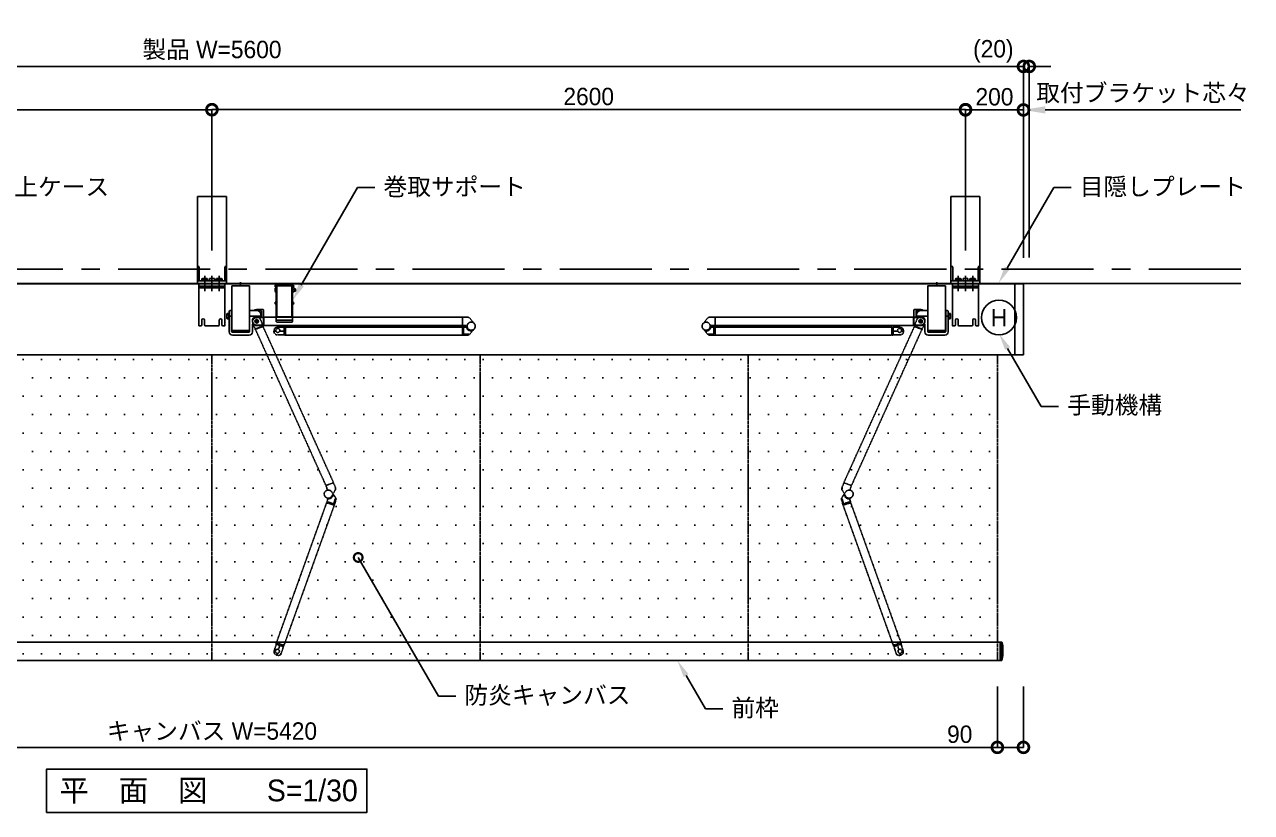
# Model space of a CAD drawing. Header units: millimetres. Extents: x 2183 to 14812, y 264 to 8523.
# Drawn here: x 5563 to 9796, y 5804 to 8523 of the extents above; entities that cross this region are included whole.
import ezdxf
from ezdxf import colors
from ezdxf.entities.mleader import LeaderData, LeaderLine
from ezdxf.enums import TextEntityAlignment as Align
from ezdxf.math import Vec2, Vec3

# ---------------------------------------------------------------- set-up
doc = ezdxf.new("R2010")
doc.units = ezdxf.units.MM
doc.header["$LTSCALE"] = 0.2
for name, pattern in [('CENTER', [50.8, 31.75, -6.35, 6.35, -6.35]), ('HIDDEN', [9.525, 6.35, -3.175]), ('PHANTOM', [63.5, 31.75, -6.35, 6.35, -6.35, 6.35, -6.35])]:
    doc.linetypes.add(name, pattern=pattern)
doc.layers.get('Defpoints').update_dxf_attribs({"color": 9})
for name, color, linetype in [('A_通り芯', 8, 'CENTER'), ('アーム', 4, 'Continuous'), ('キャンバス', 210, 'PHANTOM'), ('寸法1', 2, 'Continuous'), ('引出線', 2, 'Continuous'), ('文字1', 2, 'Continuous'), ('芯', 1, 'CENTER'), ('製品', 4, 'Continuous'), ('躯体', 3, 'Continuous'), ('鋼材', 4, 'Continuous'), ('隠れ線', 5, 'HIDDEN')]:
    doc.layers.add(name, color=color, linetype=linetype)
doc.styles.add('TENPAL（ｺﾞｼｯｸ)', font='MS PGothic.ttf')
doc.dimstyles.new('030-TENPAL', dxfattribs={"dimscale": 30, "dimtxt": 2, "dimasz": 2.5, "dimexe": 0, "dimexo": 3, "dimgap": 0.5, "dimtad": 1, "dimlfac": -1, "dimdsep": 46, "dimtxsty": 'TENPAL（ｺﾞｼｯｸ)', "dimblk1": 'DOTSMALL', "dimblk2": 'DOTSMALL', "dimsah": 1, "dimcen": 3, "dimazin": 2, "dimtfac": 1, "dimtofl": 0, "dimtmove": 0, "dimatfit": 3, "dimfxl": 1, "dimtolj": 1, "dimtzin": 0, "dimarcsym": 0})

# ---------------------------------------------------------------- blocks, each defined once
blk = doc.blocks.new('_DOTSMALL')
at = {"color": 0, "linetype": 'ByBlock', "const_width": 0.5}
blk.add_lwpolyline([(-0.0625, 0, 1), (0.0625, 0, 1)], format="xyb", close=True, dxfattribs=at)
blk = doc.blocks.new('*D14')
at = {"layer": 'Defpoints', "color": 0, "transparency": 16777216}
for p in [(3499.1, 6328.2), (8919.1, 6328.2), (8919.1, 6028.2)]:
    blk.add_point(p, dxfattribs=at)
at = {"layer": '寸法1', "color": 0, "lineweight": -2, "transparency": 16777216}
for p, q in [((3499.1, 6238.2), (3499.1, 6028.2)), ((8919.1, 6238.2), (8919.1, 6028.2)), ((3499.1, 6028.2), (8919.1, 6028.2))]:
    blk.add_line(p, q, dxfattribs=at)
at = {"layer": '寸法1', "color": 0, "lineweight": -2, "transparency": 16777216, "xscale": 75, "yscale": 75, "zscale": 75, "rotation": 180}
blk.add_blockref('_DOTSMALL', (3499.1, 6028.2), dxfattribs=at)
at = {"layer": '寸法1', "color": 0, "lineweight": -2, "transparency": 16777216, "xscale": 75, "yscale": 75, "zscale": 75}
blk.add_blockref('_DOTSMALL', (8919.1, 6028.2), dxfattribs=at)
at = {"layer": '寸法1', "color": 0, "transparency": 16777216, "insert": (6209.1, 6080.9), "char_height": 60, "attachment_point": 5, "style": 'TENPAL（ｺﾞｼｯｸ)'}
blk.add_mtext('\\A1;キャンバス W=5420', dxfattribs=at)
blk = doc.blocks.new('*D16')
at = {"layer": 'Defpoints', "color": 0, "transparency": 16777216}
for p in [(3409.1, 8378.2), (3409.1, 7628.2), (9009.1, 7628.2)]:
    blk.add_point(p, dxfattribs=at)
at = {"layer": '寸法1', "color": 0, "lineweight": -2, "transparency": 16777216}
for p, q in [((3409.1, 7718.2), (3409.1, 8378.2)), ((9009.1, 8378.2), (3409.1, 8378.2)), ((9009.1, 7718.2), (9009.1, 8378.2))]:
    blk.add_line(p, q, dxfattribs=at)
at = {"layer": '寸法1', "color": 0, "lineweight": -2, "transparency": 16777216, "xscale": 75, "yscale": 75, "zscale": 75, "rotation": 180}
blk.add_blockref('_DOTSMALL', (3409.1, 8378.2), dxfattribs=at)
at = {"layer": '寸法1', "color": 0, "lineweight": -2, "transparency": 16777216, "xscale": 75, "yscale": 75, "zscale": 75}
blk.add_blockref('_DOTSMALL', (9009.1, 8378.2), dxfattribs=at)
at = {"layer": '寸法1', "color": 0, "transparency": 16777216, "insert": (6209.1, 8433.4), "char_height": 60, "attachment_point": 5, "style": 'TENPAL（ｺﾞｼｯｸ)'}
blk.add_mtext('\\A1;製品 W=5600', dxfattribs=at)
blk = doc.blocks.new('*D18')
at = {"layer": 'Defpoints', "color": 0, "transparency": 16777216}
for p in [(8809.1, 8228.2), (8809.1, 7653.2), (9009.1, 7628.2)]:
    blk.add_point(p, dxfattribs=at)
at = {"layer": '寸法1', "color": 0, "lineweight": -2, "transparency": 16777216}
for p, q in [((8809.1, 7743.2), (8809.1, 8228.2)), ((9009.1, 8228.2), (8809.1, 8228.2)), ((9009.1, 7718.2), (9009.1, 8228.2))]:
    blk.add_line(p, q, dxfattribs=at)
at = {"layer": '寸法1', "color": 0, "lineweight": -2, "transparency": 16777216, "xscale": 75, "yscale": 75, "zscale": 75, "rotation": 180}
blk.add_blockref('_DOTSMALL', (8809.1, 8228.2), dxfattribs=at)
at = {"layer": '寸法1', "color": 0, "lineweight": -2, "transparency": 16777216, "xscale": 75, "yscale": 75, "zscale": 75}
blk.add_blockref('_DOTSMALL', (9009.1, 8228.2), dxfattribs=at)
at = {"layer": '寸法1', "color": 0, "transparency": 16777216, "insert": (8909.1, 8273.2), "char_height": 60, "attachment_point": 5, "style": 'TENPAL（ｺﾞｼｯｸ)'}
blk.add_mtext('\\A1;200', dxfattribs=at)
blk = doc.blocks.new('*D19')
at = {"layer": 'Defpoints', "color": 0, "transparency": 16777216}
for p in [(9759.1, 8228.2), (9009.1, 7628.2), (9759.1, 7628.2)]:
    blk.add_point(p, dxfattribs=at)
at = {"layer": '寸法1', "color": 0, "lineweight": -2, "transparency": 16777216}
for p, q in [((9009.1, 7718.2), (9009.1, 8228.2)), ((9084.1, 8228.2), (9759.1, 8228.2))]:
    blk.add_line(p, q, dxfattribs=at)
at = {"layer": '寸法1', "color": 0, "transparency": 16777216}
blk.add_solid([(9084.1, 8240.7), (9084.1, 8215.7), (9009.1, 8228.2)], dxfattribs=at)
at = {"layer": '寸法1', "color": 0, "transparency": 16777216, "insert": (9421.6, 8283.7), "char_height": 60, "attachment_point": 5, "style": 'TENPAL（ｺﾞｼｯｸ)', "bg_fill": 3, "box_fill_scale": 1.1, "bg_fill_color": 256, "bg_fill_true_color": 13158600, "bg_fill_transparency": 0}
blk.add_mtext('\\A1;取付ブラケット芯々', dxfattribs=at)
blk = doc.blocks.new('_None')
blk = doc.blocks.new('*D39')
at = {"layer": 'Defpoints', "color": 0, "transparency": 16777216}
for p in [(8919.1, 6328.2), (9009.1, 6328.2), (8919.1, 6028.2)]:
    blk.add_point(p, dxfattribs=at)
at = {"layer": '寸法1', "color": 0, "lineweight": -2, "transparency": 16777216}
for p, q in [((8919.1, 6238.2), (8919.1, 6028.2)), ((9009.1, 6238.2), (9009.1, 6028.2)), ((8919.1, 6028.2), (8734.6, 6028.2)), ((9009.1, 6028.2), (8919.1, 6028.2))]:
    blk.add_line(p, q, dxfattribs=at)
at = {"layer": '寸法1', "color": 0, "lineweight": -2, "transparency": 16777216, "xscale": 75, "yscale": 75, "zscale": 75, "rotation": 180}
blk.add_blockref('_DOTSMALL', (8919.1, 6028.2), dxfattribs=at)
at = {"layer": '寸法1', "color": 0, "lineweight": -2, "transparency": 16777216, "xscale": 75, "yscale": 75, "zscale": 75}
blk.add_blockref('_DOTSMALL', (9009.1, 6028.2), dxfattribs=at)
at = {"layer": '寸法1', "color": 0, "transparency": 16777216, "insert": (8789.3, 6073.2), "char_height": 60, "attachment_point": 5, "style": 'TENPAL（ｺﾞｼｯｸ)'}
blk.add_mtext('\\A1;90', dxfattribs=at)
blk = doc.blocks.new('*D70')
at = {"layer": 'Defpoints', "color": 0, "transparency": 16777216}
for p in [(6209.1, 8228.7), (3609.1, 7653.7), (6209.1, 7653.7)]:
    blk.add_point(p, dxfattribs=at)
at = {"layer": '寸法1', "color": 0, "lineweight": -2, "transparency": 16777216}
for p, q in [((3609.1, 7743.7), (3609.1, 8228.7)), ((3609.1, 8228.7), (6209.1, 8228.7)), ((6209.1, 7743.7), (6209.1, 8228.7))]:
    blk.add_line(p, q, dxfattribs=at)
at = {"layer": '寸法1', "color": 0, "lineweight": -2, "transparency": 16777216, "xscale": 75, "yscale": 75, "zscale": 75, "rotation": 180}
blk.add_blockref('_DOTSMALL', (3609.1, 8228.7), dxfattribs=at)
at = {"layer": '寸法1', "color": 0, "lineweight": -2, "transparency": 16777216, "xscale": 75, "yscale": 75, "zscale": 75}
blk.add_blockref('_DOTSMALL', (6209.1, 8228.7), dxfattribs=at)
at = {"layer": '寸法1', "color": 0, "transparency": 16777216, "insert": (4909.1, 8273.7), "char_height": 60, "attachment_point": 5, "style": 'TENPAL（ｺﾞｼｯｸ)'}
blk.add_mtext('\\A1;2600', dxfattribs=at)
blk = doc.blocks.new('*D71')
at = {"layer": 'Defpoints', "color": 0, "transparency": 16777216}
for p in [(8809.1, 8229.2), (6209.1, 7653.2), (8809.1, 7656.7)]:
    blk.add_point(p, dxfattribs=at)
at = {"layer": '寸法1', "color": 0, "lineweight": -2, "transparency": 16777216}
for p, q in [((6209.1, 7743.2), (6209.1, 8229.2)), ((6209.1, 8229.2), (8809.1, 8229.2)), ((8809.1, 7746.7), (8809.1, 8229.2))]:
    blk.add_line(p, q, dxfattribs=at)
at = {"layer": '寸法1', "color": 0, "lineweight": -2, "transparency": 16777216, "xscale": 75, "yscale": 75, "zscale": 75, "rotation": 180}
blk.add_blockref('_DOTSMALL', (6209.1, 8229.2), dxfattribs=at)
at = {"layer": '寸法1', "color": 0, "lineweight": -2, "transparency": 16777216, "xscale": 75, "yscale": 75, "zscale": 75}
blk.add_blockref('_DOTSMALL', (8809.1, 8229.2), dxfattribs=at)
at = {"layer": '寸法1', "color": 0, "transparency": 16777216, "insert": (7509.1, 8274.2), "char_height": 60, "attachment_point": 5, "style": 'TENPAL（ｺﾞｼｯｸ)'}
blk.add_mtext('\\A1;2600', dxfattribs=at)
blk = doc.blocks.new('*D72')
at = {"layer": 'Defpoints', "color": 0, "transparency": 16777216}
for p in [(9029.1, 8378.2), (9009.1, 7628.2), (9029.1, 7629.2)]:
    blk.add_point(p, dxfattribs=at)
at = {"layer": '寸法1', "color": 0, "lineweight": -2, "transparency": 16777216}
for p, q in [((9009.1, 8378.2), (8934.1, 8378.2)), ((9009.1, 7718.2), (9009.1, 8378.2)), ((9029.1, 7719.2), (9029.1, 8378.2)), ((9029.1, 8378.2), (9104.1, 8378.2))]:
    blk.add_line(p, q, dxfattribs=at)
at = {"layer": '寸法1', "color": 0, "lineweight": -2, "transparency": 16777216, "xscale": 75, "yscale": 75, "zscale": 75}
blk.add_blockref('_DOTSMALL', (9009.1, 8378.2), dxfattribs=at)
at = {"layer": '寸法1', "color": 0, "lineweight": -2, "transparency": 16777216, "xscale": 75, "yscale": 75, "zscale": 75, "rotation": 180}
blk.add_blockref('_DOTSMALL', (9029.1, 8378.2), dxfattribs=at)
at = {"layer": '寸法1', "color": 0, "transparency": 16777216, "insert": (8905.2, 8430.3), "char_height": 60, "attachment_point": 5, "style": 'TENPAL（ｺﾞｼｯｸ)'}
blk.add_mtext('\\A1;(20)', dxfattribs=at)

msp = doc.modelspace()

# ---------------------------------------------------------------- hatches: boundary and pattern name
at = {"layer": '芯', "transparency": 33554687}
h = msp.add_hatch(dxfattribs=at)
h.set_pattern_fill('DOTS', color=256, scale=40)
h.set_pattern_definition([(0, (-10094.84, -61530.45), (31.75, 63.5), [0, -63.5])])
h.paths.add_polyline_path([(8919.054, 7383.18), (3499.054, 7383.18), (3499.054, 6328.18), (8919.054, 6328.18)])

# ---------------------------------------------------------------- linework, layer by layer
at = {"layer": 'A_通り芯', "color": 8, "ltscale": 50}
msp.add_line((9759.054, 7678.18), (2358.539, 7678.18), dxfattribs=at)
at = {"layer": 'Defpoints', "color": 252}
for p, q in [((6206.004, 7628.18), (6212.104, 7628.18)), ((6209.054, 7631.23), (6209.054, 7625.13)), ((6301.954, 7628.18), (6314.154, 7628.18)), ((6308.054, 7634.28), (6308.054, 7622.08)), ((8716.154, 7628.18), (8703.954, 7628.18)), ((8710.054, 7634.28), (8710.054, 7622.08)), ((8812.104, 7628.18), (8806.004, 7628.18)), ((8809.054, 7631.23), (8809.054, 7625.13))]:
    msp.add_line(p, q, dxfattribs=at)
at = {"layer": 'アーム', "color": 252}
for p, q in [((6260.554, 7523.477), (6260.554, 7509.621)), ((6261.754, 7511.93), (6267.554, 7511.93)), ((6349.054, 7502.475), (6349.054, 7498.729)), ((8669.054, 7502.475), (8669.054, 7498.729)), ((8756.354, 7511.93), (8750.554, 7511.93)), ((8757.554, 7523.477), (8757.554, 7509.621))]:
    msp.add_line(p, q, dxfattribs=at)
at = {"layer": 'アーム', "color": 1, "linetype": 'HIDDEN'}
for p, q in [((6349.999, 7493.581), (6358.213, 7471.954)), ((6377.109, 7503.878), (6385.324, 7482.251)), ((8640.999, 7503.878), (8632.785, 7482.251)), ((8668.11, 7493.581), (8659.895, 7471.954)), ((6358.213, 7471.954), (6385.324, 7482.251)), ((6358.213, 7471.954), (6358.74, 7470.568)), ((6358.74, 7470.568), (6359.207, 7470.745)), ((6359.207, 7470.745), (6385.383, 7480.687)), ((6359.207, 7470.745), (6602.431, 6931.912)), ((6385.324, 7482.251), (6385.85, 7480.865)), ((6385.85, 7480.865), (6385.383, 7480.687)), ((6385.383, 7480.687), (6628.607, 6941.854)), ((8632.726, 7480.687), (8389.502, 6941.854)), ((8658.901, 7470.745), (8415.677, 6931.912)), ((8632.785, 7482.251), (8632.258, 7480.865)), ((8632.258, 7480.865), (8632.726, 7480.687)), ((8658.901, 7470.745), (8632.726, 7480.687)), ((8659.895, 7471.954), (8632.785, 7482.251)), ((8659.369, 7470.568), (8658.901, 7470.745)), ((8659.895, 7471.954), (8659.369, 7470.568)), ((6602.431, 6931.912), (6628.607, 6941.854)), ((6602.431, 6931.912), (6628.607, 6941.854)), ((6607.137, 6919.524), (6602.577, 6931.527)), ((6622.258, 6910.061), (6635.899, 6889.438)), ((6622.802, 6895.507), (6634.865, 6917.091)), ((6635.375, 6924.033), (6628.753, 6941.469)), ((8395.851, 6910.061), (8382.21, 6889.438)), ((8382.733, 6924.033), (8389.356, 6941.469)), ((8395.307, 6895.507), (8383.243, 6917.091)), ((8415.677, 6931.912), (8389.502, 6941.854)), ((8415.677, 6931.912), (8389.502, 6941.854)), ((8410.972, 6919.524), (8415.531, 6931.527)), ((6604.661, 6872.237), (6431.237, 6388.941)), ((6631.506, 6864.277), (6458.081, 6380.981)), ((6604.661, 6872.237), (6631.506, 6864.277)), ((6608.429, 6884.942), (6604.778, 6872.632)), ((6605.056, 6872.12), (6631.111, 6864.394)), ((6627.939, 6869.629), (6605.832, 6876.185)), ((6628.087, 6897.387), (6630.087, 6897.159)), ((6635.092, 6887.956), (6629.986, 6870.74)), ((6636.926, 6882.554), (6631.623, 6864.672)), ((8381.183, 6882.554), (8386.486, 6864.672)), ((8383.017, 6887.956), (8388.122, 6870.74)), ((8413.447, 6872.237), (8386.603, 6864.277)), ((8386.603, 6864.277), (8560.027, 6380.981)), ((8413.052, 6872.12), (8386.997, 6864.394)), ((8390.022, 6897.387), (8388.022, 6897.159)), ((8390.169, 6869.629), (8412.277, 6876.185)), ((8409.68, 6884.942), (8413.33, 6872.632)), ((8413.447, 6872.237), (8586.872, 6388.941)), ((6423.951, 6360.854), (6430.991, 6384.596)), ((6431.237, 6388.941), (6430.668, 6387.024)), ((6458.081, 6380.981), (6431.237, 6388.941)), ((6431.237, 6388.941), (6458.081, 6380.981)), ((6432.195, 6388.657), (6431.237, 6388.941)), ((6453.783, 6377.04), (6432.691, 6383.295)), ((6432.691, 6383.295), (6453.783, 6377.04)), ((6434.799, 6351.712), (6433.287, 6346.612)), ((6443.237, 6380.167), (6439.166, 6366.438)), ((6455.918, 6377.204), (6448.878, 6353.462)), ((6458.081, 6380.981), (6457.122, 6381.265)), ((6457.513, 6379.063), (6458.081, 6380.981)), ((8560.027, 6380.981), (8586.872, 6388.941)), ((8586.872, 6388.941), (8560.027, 6380.981)), ((8560.027, 6380.981), (8560.986, 6381.265)), ((8560.596, 6379.063), (8560.027, 6380.981)), ((8562.19, 6377.204), (8569.231, 6353.462)), ((8564.325, 6377.04), (8585.417, 6383.295)), ((8585.417, 6383.295), (8564.325, 6377.04)), ((8574.871, 6380.167), (8578.942, 6366.438)), ((8583.309, 6351.712), (8584.822, 6346.612)), ((8585.913, 6388.657), (8586.872, 6388.941)), ((8586.872, 6388.941), (8587.441, 6387.024)), ((8594.158, 6360.854), (8587.118, 6384.596)), ((6435.204, 6346.043), (6431.369, 6347.18)), ((8582.904, 6346.043), (8586.739, 6347.18))]:
    msp.add_line(p, q, dxfattribs=at)
at = {"layer": 'アーム', "color": 252, "linetype": 'HIDDEN'}
for p, q in [((6363.554, 7513.229), (6386.688, 7513.229)), ((6386.688, 7484.229), (6386.688, 7513.229)), ((6386.688, 7513.229), (6388.171, 7513.229)), ((6388.171, 7513.229), (6388.171, 7512.729)), ((6388.171, 7484.729), (6388.171, 7512.729)), ((6388.171, 7512.729), (7073.171, 7512.729)), ((7073.171, 7484.729), (7073.171, 7512.729)), ((7073.171, 7484.729), (7073.171, 7512.729)), ((7092.235, 7512.729), (7073.583, 7512.729)), ((7114.437, 7490.846), (7098.543, 7509.788)), ((7903.671, 7490.846), (7919.565, 7509.788)), ((7925.874, 7512.729), (7944.525, 7512.729)), ((8629.937, 7512.729), (7944.937, 7512.729)), ((7944.937, 7484.729), (7944.937, 7512.729)), ((7944.937, 7484.729), (7944.937, 7512.729)), ((8631.42, 7513.229), (8629.937, 7513.229)), ((8629.937, 7513.229), (8629.937, 7512.729)), ((8629.937, 7484.729), (8629.937, 7512.729)), ((8654.554, 7513.229), (8631.42, 7513.229)), ((8631.42, 7484.229), (8631.42, 7513.229)), ((6363.554, 7484.229), (6386.688, 7484.229)), ((6386.688, 7484.229), (6388.171, 7484.229)), ((6386.688, 7484.229), (6388.171, 7484.229)), ((6388.171, 7484.229), (6388.171, 7484.729)), ((6388.171, 7484.729), (7073.171, 7484.729)), ((6388.171, 7484.229), (6388.171, 7484.729)), ((6423.171, 7462.965), (6423.171, 7466.965)), ((6428.491, 7464.965), (6423.171, 7464.965)), ((6434.171, 7477.965), (6458.935, 7477.965)), ((6458.935, 7451.965), (6434.171, 7451.965)), ((6458.171, 7464.965), (6443.851, 7464.965)), ((6458.171, 7453.965), (6458.171, 7475.965)), ((6458.171, 7475.965), (6458.171, 7453.965)), ((6463.171, 7478.965), (6461.171, 7478.965)), ((6461.171, 7450.965), (6463.171, 7450.965)), ((7073.171, 7478.965), (6463.171, 7478.965)), ((6463.171, 7450.965), (6463.171, 7478.965)), ((6463.171, 7478.965), (6463.171, 7450.965)), ((6463.171, 7477.965), (6463.171, 7478.965)), ((6463.171, 7450.965), (6463.171, 7451.965)), ((7073.171, 7450.965), (6463.171, 7450.965)), ((7073.171, 7478.965), (7073.171, 7450.965)), ((7073.171, 7478.553), (7073.171, 7451.376)), ((7086.423, 7484.729), (7073.583, 7484.729)), ((7086.423, 7478.965), (7073.583, 7478.965)), ((7092.235, 7450.965), (7073.583, 7450.965)), ((7077.289, 7455.906), (7077.289, 7478.965)), ((7096.893, 7454.259), (7078.936, 7454.259)), ((7114.437, 7472.848), (7098.543, 7453.906)), ((7103.943, 7463.656), (7104.293, 7461.674)), ((7903.671, 7472.848), (7919.565, 7453.906)), ((7914.165, 7463.656), (7913.816, 7461.674)), ((7921.215, 7454.259), (7939.173, 7454.259)), ((7925.874, 7450.965), (7944.525, 7450.965)), ((7931.685, 7484.729), (7944.525, 7484.729)), ((7931.685, 7478.965), (7944.525, 7478.965)), ((7940.82, 7455.906), (7940.82, 7478.965)), ((8629.937, 7484.729), (7944.937, 7484.729)), ((7944.937, 7478.965), (8554.937, 7478.965)), ((7944.937, 7478.965), (7944.937, 7450.965)), ((7944.937, 7478.553), (7944.937, 7451.376)), ((7944.937, 7450.965), (8554.937, 7450.965)), ((8554.937, 7450.965), (8554.937, 7478.965)), ((8554.937, 7478.965), (8554.937, 7450.965)), ((8554.937, 7478.965), (8556.937, 7478.965)), ((8554.937, 7477.965), (8554.937, 7478.965)), ((8554.937, 7450.965), (8554.937, 7451.965)), ((8556.937, 7450.965), (8554.937, 7450.965)), ((8583.937, 7477.965), (8559.173, 7477.965)), ((8559.173, 7451.965), (8583.937, 7451.965)), ((8559.937, 7453.965), (8559.937, 7475.965)), ((8559.937, 7475.965), (8559.937, 7453.965)), ((8559.937, 7464.965), (8574.257, 7464.965)), ((8589.617, 7464.965), (8594.937, 7464.965)), ((8594.937, 7462.965), (8594.937, 7466.965)), ((8629.937, 7484.229), (8629.937, 7484.729)), ((8629.937, 7484.229), (8629.937, 7484.729)), ((8631.42, 7484.229), (8629.937, 7484.229)), ((8631.42, 7484.229), (8629.937, 7484.229)), ((8654.554, 7484.229), (8631.42, 7484.229))]:
    msp.add_line(p, q, dxfattribs=at)
at = {"layer": 'アーム', "color": 252}
for points in [[(6277.554, 7621.645), (6277.554, 7466.68), (6338.554, 7466.68), (6338.554, 7621.645)], [(8740.554, 7621.645), (8740.554, 7466.68), (8679.554, 7466.68), (8679.554, 7621.645)], [(6269.054, 7505.749), (6269.054, 7527.349), (6267.554, 7527.349), (6267.554, 7505.749)], [(8749.054, 7505.749), (8749.054, 7527.349), (8750.554, 7527.349), (8750.554, 7505.749)]]:
    msp.add_lwpolyline(points, close=True, dxfattribs=at)
for points in [[(6363.554, 7535.493), (6340.554, 7535.493, 0.41421356), (6339.054, 7533.993), (6339.054, 7463.684, -0.41421356), (6337.054, 7461.684), (6279.054, 7461.684, -0.41421356), (6277.054, 7463.684), (6277.054, 7533.993, 0.41421356), (6275.554, 7535.493), (6272.054, 7535.493, 0.41421356), (6269.054, 7532.493), (6269.054, 7462.021, 0.41421356), (6280.054, 7451.021), (6338.054, 7451.021, 0.41421356), (6349.054, 7462.021), (6349.054, 7487.499, -0.41421356), (6351.054, 7489.499), (6353.011, 7489.499)], [(6363.554, 7538.958), (6385.754, 7538.958, -0.41421356), (6386.754, 7537.958), (6386.754, 7513.173, -0.41421356), (6385.754, 7512.173)], [(6363.554, 7515.92), (6377.554, 7515.92, 0.41421356), (6379.554, 7517.92), (6379.554, 7533.961, 0.41421356), (6377.554, 7535.961), (6363.554, 7535.961)], [(8654.554, 7538.958), (8632.354, 7538.958, 0.41421356), (8631.354, 7537.958), (8631.354, 7513.173, 0.41421356), (8632.354, 7512.173)], [(8654.554, 7515.92), (8640.554, 7515.92, -0.41421356), (8638.554, 7517.92), (8638.554, 7533.961, -0.41421356), (8640.554, 7535.961), (8654.554, 7535.961)], [(8654.554, 7535.493), (8677.554, 7535.493, -0.41421356), (8679.054, 7533.993), (8679.054, 7463.684, 0.41421356), (8681.054, 7461.684), (8739.054, 7461.684, 0.41421356), (8741.054, 7463.684), (8741.054, 7533.993, -0.41421356), (8742.554, 7535.493), (8746.054, 7535.493, -0.41421356), (8749.054, 7532.493), (8749.054, 7462.021, -0.41421356), (8738.054, 7451.021), (8680.054, 7451.021, -0.41421356), (8669.054, 7462.021), (8669.054, 7487.499, 0.41421356), (8667.054, 7489.499), (8665.097, 7489.499)], [(6267.554, 7521.168), (6261.754, 7521.168, 0.25980762), (6261.754, 7511.93, 0.51961524), (6261.754, 7507.311), (6267.554, 7507.311), (6267.554, 7525.786), (6261.754, 7525.786, 0.51961524), (6261.754, 7521.168)], [(6269.054, 7513.388, -0.41421356), (6272.054, 7516.388), (6275.554, 7516.388, -0.41421356), (6277.054, 7514.888)], [(6339.054, 7514.888, -0.41421356), (6340.554, 7516.388), (6363.554, 7516.388)], [(6363.554, 7485.285), (6385.754, 7485.285, 0.41421356), (6386.754, 7486.285), (6386.754, 7511.173, 0.41421356), (6385.754, 7512.173), (6363.554, 7512.173)], [(8654.554, 7485.285), (8632.354, 7485.285, -0.41421356), (8631.354, 7486.285), (8631.354, 7511.173, -0.41421356), (8632.354, 7512.173), (8654.554, 7512.173)], [(8679.054, 7514.888, 0.41421356), (8677.554, 7516.388), (8654.554, 7516.388)], [(8749.054, 7513.388, 0.41421356), (8746.054, 7516.388), (8742.554, 7516.388, 0.41421356), (8741.054, 7514.888)], [(8750.554, 7521.168), (8756.354, 7521.168, -0.25980762), (8756.354, 7511.93, -0.51961524), (8756.354, 7507.311), (8750.554, 7507.311), (8750.554, 7525.786), (8756.354, 7525.786, -0.51961524), (8756.354, 7521.168)]]:
    msp.add_lwpolyline(points, format="xyb", dxfattribs=at)
for points in [[(6378.054, 7515.983), (6378.054, 7522.049)], [(8640.054, 7515.983), (8640.054, 7522.049)]]:
    msp.add_lwpolyline(points, dxfattribs=at)
at = {"layer": 'アーム', "color": 1, "linetype": 'HIDDEN'}
for centre, radius in [((6363.554, 7498.729), 6), ((8654.554, 7498.729), 6), ((6434.835, 6359.712), 7), ((8583.273, 6359.712), 7)]:
    msp.add_circle(centre, radius, dxfattribs=at)
at = {"layer": 'アーム', "color": 252, "linetype": 'HIDDEN'}
for centre, radius in [((6363.554, 7498.729), 6), ((8654.554, 7498.729), 6), ((6436.171, 7467.205), 7), ((8581.937, 7467.205), 7)]:
    msp.add_circle(centre, radius, dxfattribs=at)
at = {"layer": 'アーム', "color": 252}
for centre in [(6363.554, 7498.729), (8654.554, 7498.729)]:
    msp.add_circle(centre, 5, dxfattribs=at)
at = {"layer": 'アーム', "color": 1, "linetype": 'HIDDEN'}
for centre, radius, start, end in [((6363.554, 7498.729), 14.5, 20.797816, 200.797816), ((8654.554, 7498.729), 14.5, 339.202184, 159.202184), ((6610.581, 6902.338), 14, 33.48282, 252.118506), ((6610.581, 6902.338), 14, 112.16213, 330.797816), ((6602.962, 6931.673), 0.412, 110.797816, 200.797816), ((6604.057, 6918.354), 3.294, 292.16213, 20.797816), ((6628.368, 6941.323), 0.412, 20.797816, 110.797816), ((6627.677, 6921.109), 8.235, 330.797816, 20.797816), ((8390.432, 6921.109), 8.235, 159.202184, 209.202184), ((8389.741, 6941.323), 0.412, 69.202184, 159.202184), ((8407.528, 6902.338), 14, 209.202184, 67.83787), ((8407.528, 6902.338), 14, 287.881494, 146.51718), ((8414.052, 6918.354), 3.294, 159.202184, 247.83787), ((8415.146, 6931.673), 0.412, 339.202184, 69.202184), ((6605.173, 6872.515), 0.412, 163.48282, 253.48282), ((6605.271, 6885.879), 3.294, 343.48282, 72.118506), ((6609.815, 6883.824), 1.647, 87.631825, 163.48282), ((6610.581, 6902.338), 16.882, 267.631825, 339.17675), ((6627.9, 6895.751), 1.647, 83.48282, 159.17675), ((6628.407, 6871.208), 1.647, 253.48282, 343.48282), ((6629.9, 6895.522), 1.647, 33.48282, 83.48282), ((6631.228, 6864.789), 0.412, 253.48282, 343.48282), ((6635.881, 6887.722), 0.824, 22.425261, 163.48282), ((6629.03, 6884.895), 8.235, 343.48282, 33.48282), ((8389.078, 6884.895), 8.235, 146.51718, 196.51718), ((8382.227, 6887.722), 0.824, 16.51718, 157.574739), ((8386.88, 6864.789), 0.412, 196.51718, 286.51718), ((8388.209, 6895.522), 1.647, 96.51718, 146.51718), ((8389.701, 6871.208), 1.647, 196.51718, 286.51718), ((8390.209, 6895.751), 1.647, 20.82325, 96.51718), ((8407.528, 6902.338), 16.882, 200.82325, 272.368175), ((8408.293, 6883.824), 1.647, 16.51718, 92.368175), ((8412.838, 6885.879), 3.294, 107.881494, 196.51718), ((8412.935, 6872.515), 0.412, 286.51718, 16.51718), ((6434.497, 6357.726), 11, 163.48282, 253.48282), ((6433.544, 6386.171), 3, 163.48282, 253.48282), ((6438.332, 6356.589), 11, 253.48282, 343.48282), ((6454.636, 6379.916), 3, 253.48282, 343.48282), ((8563.472, 6379.916), 3, 196.51718, 286.51718), ((8579.777, 6356.589), 11, 196.51718, 286.51718), ((8584.564, 6386.171), 3, 286.51718, 16.51718), ((8583.612, 6357.726), 11, 286.51718, 16.51718)]:
    msp.add_arc(centre, radius, start, end, dxfattribs=at)
at = {"layer": 'アーム', "color": 252, "linetype": 'HIDDEN'}
for centre, radius, start, end in [((6363.554, 7498.729), 14.5, 90, 270), ((7073.583, 7512.318), 0.412, 90, 180), ((7103.713, 7481.847), 14, 320, 178.635686), ((7092.235, 7504.494), 8.235, 40, 90), ((7914.396, 7481.847), 14, 1.364314, 220), ((7925.874, 7504.494), 8.235, 90, 140), ((7944.525, 7512.318), 0.412, 0, 90), ((8654.554, 7498.729), 14.5, 270, 90), ((6434.171, 7466.965), 11, 90, 180), ((6434.171, 7462.965), 11, 180, 270), ((6461.171, 7475.965), 3, 90, 180), ((6461.171, 7453.965), 3, 180, 270), ((7073.583, 7485.141), 0.412, 180, 270), ((7073.583, 7478.553), 0.412, 90, 180), ((7073.583, 7451.376), 0.412, 180, 270), ((7078.936, 7455.906), 1.647, 180, 270), ((7085.745, 7477.318), 1.647, 14.149005, 90), ((7086.423, 7481.435), 3.294, 1.364314, 90), ((7086.423, 7482.259), 3.294, 270, 358.635686), ((7103.713, 7481.847), 16.882, 194.149005, 265.69393), ((7103.713, 7481.847), 14, 181.364314, 40), ((7092.235, 7459.2), 8.235, 270, 320), ((7096.893, 7453.435), 0.824, 308.942441, 90), ((7102.321, 7463.37), 1.647, 10, 85.69393), ((7102.671, 7461.388), 1.647, 320, 10), ((7914.396, 7481.847), 14, 140, 358.635686), ((7915.438, 7461.388), 1.647, 170, 220), ((7915.787, 7463.37), 1.647, 94.30607, 170), ((7914.396, 7481.847), 16.882, 274.30607, 345.850995), ((7925.874, 7459.2), 8.235, 220, 270), ((7921.215, 7453.435), 0.824, 90, 231.057559), ((7931.685, 7481.435), 3.294, 90, 178.635686), ((7931.685, 7482.259), 3.294, 181.364314, 270), ((7932.363, 7477.318), 1.647, 90, 165.850995), ((7939.173, 7455.906), 1.647, 270, 0), ((7944.525, 7485.141), 0.412, 270, 0), ((7944.525, 7478.553), 0.412, 0, 90), ((7944.525, 7451.376), 0.412, 270, 0), ((8556.937, 7475.965), 3, 0, 90), ((8556.937, 7453.965), 3, 270, 0), ((8583.937, 7466.965), 11, 0, 90), ((8583.937, 7462.965), 11, 270, 0)]:
    msp.add_arc(centre, radius, start, end, dxfattribs=at)
at = {"layer": 'アーム', "color": 252}
for centre, major_axis, start_param, end_param in [((6363.554, 7525.514), (-14.5, 0), 4.71238898, 5.44674994), ((6363.554, 7522.517), (-14.5, 0), 4.71238898, 4.97709233), ((6363.554, 7522.049), (14.5, 0), 6.28318531, 7.85398163), ((6363.554, 7498.729), (-14.5, 0), 4.71238898, 7.85398163), ((6363.554, 7502.475), (-14.5, 0), 4.71238898, 6.28318531), ((6363.554, 7502.944), (14.5, 0), 7.58927828, 7.85398163)]:
    msp.add_ellipse(centre, major_axis=major_axis, ratio=0.92718385, start_param=start_param, end_param=end_param, dxfattribs=at)
at = {"layer": 'アーム', "color": 252, "extrusion": (0, 0, -1)}
for centre, major_axis, start_param, end_param in [((8654.554, 7522.049), (-14.5, 0), 6.28318531, 7.85398163), ((8654.554, 7525.514), (14.5, 0), 4.71238898, 5.44674994), ((8654.554, 7522.517), (14.5, 0), 4.71238898, 4.97709233), ((8654.554, 7502.944), (-14.5, 0), 7.58927828, 7.85398163), ((8654.554, 7502.475), (14.5, 0), 4.71238898, 6.28318531), ((8654.554, 7498.729), (14.5, 0), 4.71238898, 7.85398163)]:
    msp.add_ellipse(centre, major_axis=major_axis, ratio=0.92718385, start_param=start_param, end_param=end_param, dxfattribs=at)
at = {"layer": 'アーム', "color": 252}
msp.add_ellipse((6363.554, 7498.729), major_axis=(-6, 0), ratio=0.92718385, dxfattribs=at)
at = {"layer": 'アーム', "color": 252, "extrusion": (0, 0, -1)}
msp.add_ellipse((8654.554, 7498.729), major_axis=(6, 0), ratio=0.92718385, dxfattribs=at)
at = {"layer": 'キャンバス', "color": 210}
for p, q in [((3499.054, 7383.18), (8919.054, 7383.18)), ((8919.054, 7383.18), (8919.054, 6328.18)), ((8919.054, 6328.18), (3499.054, 6328.18))]:
    msp.add_line(p, q, dxfattribs=at)
at = {"layer": 'キャンバス'}
for p, q in [((6209.054, 7383.18), (6209.054, 6328.18)), ((7134.054, 7383.18), (7134.054, 6328.18)), ((8059.054, 7383.18), (8059.054, 6328.18))]:
    msp.add_line(p, q, dxfattribs=at)
at = {"layer": '引出線'}
msp.add_circle((8924.683, 7511.634), 60, dxfattribs=at)
at = {"layer": '文字1'}
msp.add_lwpolyline([(5638.398, 5803.572), (6743.835, 5803.572), (6743.835, 5803.572), (6743.835, 5953.572), (6743.835, 5953.572), (5638.398, 5953.572), (5638.398, 5953.572), (5638.398, 5803.572), (5638.398, 5803.572)], dxfattribs=at)
at = {"layer": '芯'}
for p, q in [((6184.054, 7616.206), (6184.054, 7656.706)), ((6184.054, 7603.18), (6184.054, 7653.18)), ((6209.054, 7616.206), (6209.054, 7656.706)), ((6209.054, 7603.18), (6209.054, 7653.18)), ((6234.054, 7616.206), (6234.054, 7656.706)), ((6234.054, 7603.18), (6234.054, 7653.18)), ((8784.054, 7616.206), (8784.054, 7656.706)), ((8784.054, 7603.18), (8784.054, 7653.18)), ((8809.054, 7616.206), (8809.054, 7656.706)), ((8809.054, 7603.18), (8809.054, 7653.18)), ((8834.054, 7616.206), (8834.054, 7656.706)), ((8834.054, 7603.18), (8834.054, 7653.18)), ((6356.054, 7498.729), (6371.054, 7498.729)), ((6363.554, 7491.229), (6363.554, 7506.229)), ((8662.054, 7498.729), (8647.054, 7498.729)), ((8654.554, 7491.229), (8654.554, 7506.229))]:
    msp.add_line(p, q, dxfattribs=at)
at = {"layer": '製品'}
for p, q in [((3439.054, 7628.18), (8979.054, 7628.18)), ((8979.054, 7628.18), (8979.054, 7383.18)), ((9009.054, 7383.18), (3409.054, 7383.18)), ((8979.054, 7383.18), (3439.054, 7383.18)), ((3489.054, 6391.18), (8929.054, 6391.18)), ((8934.054, 6391.018), (8929.054, 6391.28)), ((8929.054, 6391.28), (8929.054, 6328.08)), ((8929.054, 6391.18), (8929.054, 6328.18)), ((8934.054, 6391.018), (8934.054, 6328.342)), ((8938.054, 6378.28), (8934.054, 6391.018)), ((8938.054, 6345.08), (8938.054, 6378.28)), ((8929.054, 6328.18), (3489.054, 6328.18)), ((8929.054, 6328.08), (8934.054, 6328.342)), ((8934.054, 6328.342), (8938.054, 6345.08))]:
    msp.add_line(p, q, dxfattribs=at)
at = {"layer": '製品', "color": 252, "linetype": 'HIDDEN'}
for p, q in [((6164.054, 7620.18), (6254.054, 7620.18)), ((8764.054, 7620.18), (8854.054, 7620.18)), ((6164.054, 7614.18), (6254.054, 7614.18)), ((8764.054, 7614.18), (8854.054, 7614.18))]:
    msp.add_line(p, q, dxfattribs=at)
at = {"layer": '製品', "color": 30}
for points in [[(6243.554, 7486.18), (6243.554, 7503.18, 1), (6234.554, 7503.18), (6234.554, 7486.18, -0.41421356), (6231.554, 7483.18), (6186.554, 7483.18, -0.41421356), (6183.554, 7486.18), (6183.554, 7503.18, 1), (6174.554, 7503.18), (6174.554, 7486.18, -0.41421356), (6171.554, 7483.18), (6164.054, 7483.18), (6164.054, 7628.18), (6254.054, 7628.18), (6254.054, 7483.18), (6246.554, 7483.18, -0.41421356)], [(8843.554, 7486.18), (8843.554, 7503.18, 1), (8834.554, 7503.18), (8834.554, 7486.18, -0.41421356), (8831.554, 7483.18), (8786.554, 7483.18, -0.41421356), (8783.554, 7486.18), (8783.554, 7503.18, 1), (8774.554, 7503.18), (8774.554, 7486.18, -0.41421356), (8771.554, 7483.18), (8764.054, 7483.18), (8764.054, 7628.18), (8854.054, 7628.18), (8854.054, 7483.18), (8846.554, 7483.18, -0.41421356)]]:
    msp.add_lwpolyline(points, format="xyb", close=True, dxfattribs=at)
at = {"layer": '躯体'}
msp.add_line((9759.054, 7629.18), (2540.133, 7629.18), dxfattribs=at)
at = {"layer": '鋼材', "color": 30}
for p, q in [((6084.054, 7629.18), (6084.054, 7628.18)), ((6334.054, 7629.18), (6084.054, 7629.18)), ((6084.054, 7628.18), (6334.054, 7628.18)), ((6334.054, 7628.18), (6334.054, 7629.18)), ((8684.054, 7629.18), (8684.054, 7628.18)), ((8934.054, 7629.18), (8684.054, 7629.18)), ((8684.054, 7628.18), (8934.054, 7628.18)), ((8934.054, 7628.18), (8934.054, 7629.18))]:
    msp.add_line(p, q, dxfattribs=at)
at = {"layer": '鋼材'}
for points in [[(6159.054, 7929.18), (6259.054, 7929.18), (6259.054, 7638.18), (6159.054, 7638.18)], [(8859.054, 7929.18), (8759.054, 7929.18), (8759.054, 7638.18), (8859.054, 7638.18)], [(6259.054, 7629.18), (6259.054, 7638.18), (6159.054, 7638.18), (6159.054, 7629.18)], [(8759.054, 7629.18), (8759.054, 7638.18), (8859.054, 7638.18), (8859.054, 7629.18)]]:
    msp.add_lwpolyline(points, close=True, dxfattribs=at)
at = {"layer": '隠れ線', "color": 252}
for p, q in [((6174.254, 7638.18), (6174.254, 7644.918)), ((6193.854, 7638.18), (6174.254, 7638.18)), ((6191.409, 7646.18), (6176.699, 7646.18)), ((6179.144, 7638.18), (6179.144, 7644.918)), ((6188.964, 7638.18), (6188.964, 7644.918)), ((6193.854, 7644.918), (6193.854, 7638.18)), ((6217.554, 7646.18), (6200.554, 7646.18)), ((6200.554, 7646.18), (6200.554, 7638.18)), ((6200.554, 7638.18), (6217.554, 7638.18)), ((6209.054, 7638.18), (6209.054, 7644.88)), ((6217.554, 7638.18), (6217.554, 7646.18)), ((6224.254, 7638.18), (6224.254, 7644.918)), ((6243.854, 7638.18), (6224.254, 7638.18)), ((6241.409, 7646.18), (6226.699, 7646.18)), ((6229.144, 7638.18), (6229.144, 7644.918)), ((6238.964, 7638.18), (6238.964, 7644.918)), ((6243.854, 7644.918), (6243.854, 7638.18)), ((6430.554, 7497.639), (6430.554, 7627.68)), ((6487.554, 7627.68), (6430.554, 7627.68)), ((6433.554, 7513.178), (6433.554, 7627.68)), ((6433.554, 7623.449), (6484.554, 7623.449)), ((6433.554, 7621.532), (6484.554, 7621.532)), ((8774.254, 7644.918), (8774.254, 7638.18)), ((8774.254, 7638.18), (8793.854, 7638.18)), ((8776.699, 7646.18), (8791.409, 7646.18)), ((8779.144, 7638.18), (8779.144, 7644.918)), ((8788.964, 7638.18), (8788.964, 7644.918)), ((8793.854, 7638.18), (8793.854, 7644.918)), ((8800.554, 7646.18), (8817.554, 7646.18)), ((8800.554, 7638.18), (8800.554, 7646.18)), ((8817.554, 7638.18), (8800.554, 7638.18)), ((8809.054, 7638.18), (8809.054, 7644.88)), ((8817.554, 7646.18), (8817.554, 7638.18)), ((8824.254, 7644.918), (8824.254, 7638.18)), ((8824.254, 7638.18), (8843.854, 7638.18)), ((8826.699, 7646.18), (8841.409, 7646.18)), ((8829.144, 7638.18), (8829.144, 7644.918)), ((8838.964, 7638.18), (8838.964, 7644.918)), ((8843.854, 7638.18), (8843.854, 7644.918)), ((6432.554, 7502.453), (6485.554, 7502.453)), ((6432.554, 7495.639), (6485.554, 7495.639)), ((6433.554, 7514.339), (6484.554, 7514.339)), ((6433.554, 7513.178), (6484.554, 7513.178))]:
    msp.add_line(p, q, dxfattribs=at)
at = {"layer": '隠れ線', "color": 252, "linetype": 'HIDDEN'}
for p, q in [((6429.554, 7623.981), (6428.575, 7623.981)), ((6429.554, 7616.636), (6429.554, 7624.236)), ((6429.554, 7624.236), (6430.554, 7624.236)), ((6433.554, 7626.436), (6430.554, 7626.436)), ((6484.554, 7513.178), (6484.554, 7627.68)), ((6487.554, 7626.436), (6484.554, 7626.436)), ((6487.554, 7497.639), (6487.554, 7627.68)), ((6488.554, 7624.236), (6487.554, 7624.236)), ((6488.554, 7624.236), (6488.554, 7616.636)), ((6489.533, 7623.936), (6488.554, 7623.936)), ((6427.354, 7610.867), (6427.354, 7612.715)), ((6427.354, 7603.477), (6427.354, 7610.867)), ((6427.354, 7610.867), (6427.354, 7610.867)), ((6427.354, 7601.629), (6427.354, 7603.477)), ((6428.354, 7614.562), (6430.554, 7614.562)), ((6428.354, 7610.867), (6430.554, 7610.867)), ((6428.354, 7603.477), (6430.554, 7603.477)), ((6428.354, 7599.782), (6430.554, 7599.782)), ((6428.575, 7616.936), (6429.554, 7616.936)), ((6429.554, 7616.636), (6430.554, 7616.636)), ((6488.554, 7616.636), (6487.554, 7616.636)), ((6487.554, 7613.672), (6492.754, 7613.672)), ((6492.754, 7607.172), (6487.554, 7607.172)), ((6487.554, 7600.672), (6492.754, 7600.672)), ((6488.554, 7616.891), (6489.533, 7616.891)), ((6493.705, 7611.172), (6497.354, 7611.172)), ((6493.705, 7603.172), (6497.354, 7603.172)), ((6493.754, 7610.422), (6493.754, 7603.922)), ((6497.354, 7611.172), (6497.354, 7603.172)), ((6497.854, 7610.672), (6497.354, 7611.172)), ((6497.854, 7603.672), (6497.354, 7603.172)), ((6497.854, 7603.672), (6497.854, 7610.672)), ((6429.554, 7565.225), (6428.575, 7565.225)), ((6428.575, 7558.18), (6429.554, 7558.18)), ((6429.554, 7557.88), (6429.554, 7565.48)), ((6429.554, 7565.48), (6430.554, 7565.48)), ((6429.554, 7557.88), (6430.554, 7557.88)), ((6488.554, 7565.48), (6487.554, 7565.48)), ((6488.554, 7557.88), (6487.554, 7557.88)), ((6488.554, 7565.48), (6488.554, 7557.88)), ((6489.533, 7565.18), (6488.554, 7565.18)), ((6488.554, 7558.135), (6489.533, 7558.135))]:
    msp.add_line(p, q, dxfattribs=at)
at = {"layer": '隠れ線'}
for points in [[(6165.054, 7688.18), (6159.054, 7688.18), (6159.054, 7638.18), (6165.054, 7638.18)], [(6253.054, 7688.18), (6259.054, 7688.18), (6259.054, 7638.18), (6253.054, 7638.18)], [(8765.054, 7688.18), (8759.054, 7688.18), (8759.054, 7638.18), (8765.054, 7638.18)], [(8853.054, 7688.18), (8859.054, 7688.18), (8859.054, 7638.18), (8853.054, 7638.18)]]:
    msp.add_lwpolyline(points, close=True, dxfattribs=at)
at = {"layer": '隠れ線', "color": 252}
for centre, radius, start, end in [((6176.699, 7643.18), 3, 35.412638, 144.587362), ((6184.054, 7635.995), 10.185, 61.179345, 118.820655), ((6191.409, 7643.18), 3, 35.412638, 144.587362), ((6204.804, 7638.583), 7.597, 55.984106, 124.015894), ((6213.304, 7638.583), 7.597, 55.984106, 124.015894), ((6226.699, 7643.18), 3, 35.412638, 144.587362), ((6234.054, 7635.995), 10.185, 61.179345, 118.820655), ((6241.409, 7643.18), 3, 35.412638, 144.587362), ((8776.699, 7643.18), 3, 35.412638, 144.587362), ((8784.054, 7635.995), 10.185, 61.179345, 118.820655), ((8791.409, 7643.18), 3, 35.412638, 144.587362), ((8804.804, 7638.583), 7.597, 55.984106, 124.015894), ((8813.304, 7638.583), 7.597, 55.984106, 124.015894), ((8826.699, 7643.18), 3, 35.412638, 144.587362), ((8834.054, 7635.995), 10.185, 61.179345, 118.820655), ((8841.409, 7643.18), 3, 35.412638, 144.587362), ((6432.554, 7504.453), 2, 180, 270), ((6432.554, 7497.639), 2, 180, 270)]:
    msp.add_arc(centre, radius, start, end, dxfattribs=at)
at = {"layer": '隠れ線', "color": 252, "linetype": 'HIDDEN'}
for centre, radius, start, end in [((6435.954, 7620.481), 9, 163.39845, 196.60155), ((6428.575, 7622.681), 1.3, 90, 163.39845), ((6489.533, 7622.591), 1.3, 16.60155, 90), ((6482.154, 7620.391), 9, 343.39845, 16.60155), ((6428.575, 7618.281), 1.3, 196.60155, 270), ((6489.533, 7618.191), 1.3, 270, 343.39845), ((6487.973, 7610.422), 5.781, 325.794542, 34.205458), ((6487.973, 7603.922), 5.781, 325.794542, 34.205458), ((6435.954, 7561.725), 9, 163.39845, 196.60155), ((6428.575, 7563.925), 1.3, 90, 163.39845), ((6428.575, 7559.525), 1.3, 196.60155, 270), ((6489.533, 7563.835), 1.3, 16.60155, 90), ((6489.533, 7559.435), 1.3, 270, 343.39845), ((6482.154, 7561.635), 9, 343.39845, 16.60155), ((6485.554, 7504.453), 2, 270, 0), ((6485.554, 7497.639), 2, 270, 0)]:
    msp.add_arc(centre, radius, start, end, dxfattribs=at)
at = {"layer": '隠れ線', "color": 252, "linetype": 'HIDDEN', "extrusion": (0, 0, -1)}
for centre, major_axis, ratio in [((6428.354, 7612.715), (0, -1.848), 0.54126588), ((6428.354, 7607.172), (0, -3.695), 0.27063294), ((6428.354, 7601.629), (0, -1.848), 0.54126588)]:
    msp.add_ellipse(centre, major_axis=major_axis, ratio=ratio, start_param=0, end_param=3.14159265, dxfattribs=at)

# ---------------------------------------------------------------- texts
at = {"layer": '引出線', "style": 'TENPAL（ｺﾞｼｯｸ)'}
msp.add_text('H', height=60, dxfattribs=at).set_placement((8924.683, 7511.634), align=Align.MIDDLE)
at = {"layer": '文字1', "style": 'TENPAL（ｺﾞｼｯｸ)'}
msp.add_text('平\u3000面\u3000図\u3000\u3000S=1/30', height=75, dxfattribs=at).set_placement((6197.422, 5878.572), align=Align.MIDDLE)

# ---------------------------------------------------------------- dimensions: what is measured, and where the dimension line sits
at = {"layer": '寸法1'}
dim = msp.add_linear_dim(base=(3409.054, 8378.18), p1=(9009.054, 7628.18), p2=(3409.054, 7628.18), angle=180, text='製品 W=<>', dimstyle='030-TENPAL', dxfattribs=at)
dim.commit()
dim.dimension.update_dxf_attribs({"geometry": '*D16', "text_midpoint": (6209.054, 8433.407)})
dim = msp.add_linear_dim(base=(9029.054, 8378.18), p1=(9009.054, 7628.18), p2=(9029.054, 7629.18), angle=180, text='(<>)', dimstyle='030-TENPAL', override={"dimtmove": 1}, dxfattribs=at)
dim.commit()
dim.dimension.update_dxf_attribs({"geometry": '*D72', "text_midpoint": (8905.18, 8378.18), "dimtype": 160})
for base, p1, p2, picture, middle in [((6209.054, 8228.68), (3609.054, 7653.68), (6209.054, 7653.68), '*D70', (4909.054, 8273.68)), ((8809.054, 8229.18), (6209.054, 7653.18), (8809.054, 7656.706), '*D71', (7509.054, 8274.18))]:
    dim = msp.add_linear_dim(base=base, p1=p1, p2=p2, angle=180, dimstyle='030-TENPAL', override={"dimtmove": 1}, dxfattribs=at)
    dim.commit()
    dim.dimension.update_dxf_attribs({"geometry": picture, "text_midpoint": middle})
for base, p1, p2, picture, middle in [((8809.054, 8228.18), (9009.054, 7628.18), (8809.054, 7653.18), '*D18', (8909.054, 8273.18)), ((8919.054, 6028.18), (9009.054, 6328.18), (8919.054, 6328.18), '*D39', (8789.338, 6073.18))]:
    dim = msp.add_linear_dim(base=base, p1=p1, p2=p2, dimstyle='030-TENPAL', dxfattribs=at)
    dim.commit()
    dim.dimension.update_dxf_attribs({"geometry": picture, "text_midpoint": middle})
dim = msp.add_linear_dim(base=(8919.054, 6028.18), p1=(3499.054, 6328.18), p2=(8919.054, 6328.18), text='キャンバス W=<>', dimstyle='030-TENPAL', dxfattribs=at)
dim.commit()
dim.dimension.update_dxf_attribs({"geometry": '*D14', "text_midpoint": (6209.054, 6080.851)})

# ---------------------------------------------------------------- leaders
at = {"layer": '引出線'}
ml = msp.add_multileader_mtext('Standard', dxfattribs=at)
ml.set_content('巻取サポート', color=2, style='TENPAL（ｺﾞｼｯｸ)')
ml.set_leader_properties(color=2)
ml.build(insert=Vec2(0, 0))
ml.multileader.update_dxf_attribs({"dogleg_length": 60, "arrow_head_size": 60})
ctx = ml.context
ctx.base_point, ctx.char_height, ctx.arrow_head_size, ctx.landing_gap_size, ctx.plane_origin = Vec3(6771.022, 7959.956), 60, 60, 30, Vec3(4327.554, 7571.774)
notes = []
notes.append((ctx, [(0, (1, 1, 0), (6711.022, 7959.956), (1, 0), 60, [(0, [(6487.554, 7571.774)], 0, [])])]))
ctx.mtext.insert, ctx.mtext.flow_direction = Vec3(6801.022, 7993.365), 5
ml = msp.add_multileader_mtext('Standard', dxfattribs=at)
ml.set_content('目隠しプレート', color=2, style='TENPAL（ｺﾞｼｯｸ)')
ml.set_leader_properties(color=2)
ml.build(insert=Vec2(0, 0))
ml.multileader.update_dxf_attribs({"dogleg_length": 60, "arrow_head_size": 60})
ctx = ml.context
ctx.base_point, ctx.char_height, ctx.arrow_head_size, ctx.landing_gap_size, ctx.plane_origin = Vec3(9173.426, 7959.956), 60, 60, 30, Vec3(3483.03, 7551.18)
notes.append((ctx, [(0, (1, 1, 0), (9113.426, 7959.956), (1, 0), 60, [(0, [(8923.03, 7630.18)], 0, [])])]))
ctx.mtext.insert, ctx.mtext.flow_direction = Vec3(9203.426, 7993.535), 5
ml = msp.add_multileader_mtext('Standard', dxfattribs=at)
ml.set_content('上ケース', color=2, style='TENPAL（ｺﾞｼｯｸ)')
ml.set_leader_properties(color=2)
ml.build(insert=Vec2(0, 0))
ml.multileader.update_dxf_attribs({"dogleg_length": 60, "arrow_head_size": 60})
ctx = ml.context
ctx.base_point, ctx.char_height, ctx.arrow_head_size, ctx.landing_gap_size, ctx.plane_origin = Vec3(5497.067, 7959.956), 60, 60, 30, Vec3(1818.092, 7571.774)
notes.append((ctx, [(0, (1, 1, 0), (5437.067, 7959.956), (1, 0), 60, [(0, [(5245.554, 7628.18)], 0, [])])]))
ctx.mtext.insert, ctx.mtext.flow_direction = Vec3(5527.067, 7993.024), 5
ml = msp.add_multileader_mtext('Standard', dxfattribs=at)
ml.set_content('手動機構', color=2, style='TENPAL（ｺﾞｼｯｸ)')
ml.set_leader_properties(color=2)
ml.build(insert=Vec2(0, 0))
ml.multileader.update_dxf_attribs({"dogleg_length": 60, "arrow_head_size": 60})
ctx = ml.context
ctx.base_point, ctx.char_height, ctx.arrow_head_size, ctx.landing_gap_size, ctx.plane_origin = Vec3(9130.242, 7204.585), 60, 60, 30, Vec3(5534.343, 7535.859)
notes.append((ctx, [(0, (1, 1, 0), (9070.242, 7204.585), (1, 0), 60, [(0, [(8924.343, 7456.859)], 0, [])])]))
ctx.mtext.insert, ctx.mtext.flow_direction = Vec3(9160.242, 7239.699), 5
ml = msp.add_multileader_mtext('Standard', dxfattribs=at)
ml.set_content('防炎キャンバス', color=2, style='TENPAL（ｺﾞｼｯｸ)')
ml.set_leader_properties(color=2)
ml.set_arrow_properties(name='DOTSMALL')
ml.build(insert=Vec2(0, 0))
ml.multileader.update_dxf_attribs({"dogleg_length": 60, "arrow_head_size": 60})
ctx = ml.context
ctx.base_point, ctx.char_height, ctx.arrow_head_size, ctx.landing_gap_size, ctx.plane_origin = Vec3(7050.292, 6204.64), 60, 60, 30, Vec3(273.716, 6762.684)
notes.append((ctx, [(0, (1, 1, 0), (6990.292, 6204.64), (1, 0), 60, [(0, [(6713.716, 6683.684)], 0, [])])]))
ctx.mtext.insert, ctx.mtext.flow_direction = Vec3(7080.292, 6238.731), 5
ml = msp.add_multileader_mtext('Standard', dxfattribs=at)
ml.set_content('前枠', color=2, style='TENPAL（ｺﾞｼｯｸ)')
ml.set_leader_properties(color=2)
ml.build(insert=Vec2(0, 0))
ml.multileader.update_dxf_attribs({"dogleg_length": 60, "arrow_head_size": 60})
ctx = ml.context
ctx.base_point, ctx.char_height, ctx.arrow_head_size, ctx.landing_gap_size, ctx.plane_origin = Vec3(7971.572, 6160.659), 60, 60, 30, Vec3(4587.002, 6013.37)
notes.append((ctx, [(0, (1, 1, 0), (7911.572, 6160.659), (1, 0), 60, [(0, [(7815.161, 6328.18)], 0, [])])]))
ctx.mtext.insert, ctx.mtext.flow_direction = Vec3(8001.572, 6194.579), 5
for ctx, leaders in notes:
    for number, flags, end, landing, length, lines in leaders:
        leader = LeaderData()
        leader.index, (leader.has_last_leader_line, leader.has_dogleg_vector, leader.attachment_direction) = number, flags
        leader.last_leader_point, leader.dogleg_vector, leader.dogleg_length = Vec3(end), Vec3(landing), length
        for number, points, colour, breaks in lines:
            line = LeaderLine()
            line.index, line.vertices, line.color, line.breaks = number, Vec3.list(points), colors.encode_raw_color(colour), breaks
            leader.lines.append(line)
        ctx.leaders.append(leader)

# ---------------------------------------------------------------- next in the draw order: dimensions: what is measured, and where the dimension line sits
at = {"layer": '寸法1'}
dim = msp.add_linear_dim(base=(9759.054, 8228.18), p1=(9009.054, 7628.18), p2=(9759.054, 7628.18), text='取付ブラケット芯々', dimstyle='030-TENPAL', override={"dimblk2": 'None', "dimse2": 1, "dimtfill": 1}, dxfattribs=at)
dim.commit()
dim.dimension.update_dxf_attribs({"geometry": '*D19', "text_midpoint": (9421.554, 8283.748)})

# ---------------------------------------------------------------- next in the draw order: linework, layer by layer
at = {"layer": '製品'}
for p, q in [((3409.054, 7628.18), (9009.054, 7628.18)), ((9009.054, 7628.18), (9009.054, 7383.18))]:
    msp.add_line(p, q, dxfattribs=at)

doc.saveas('drawing.dxf')
